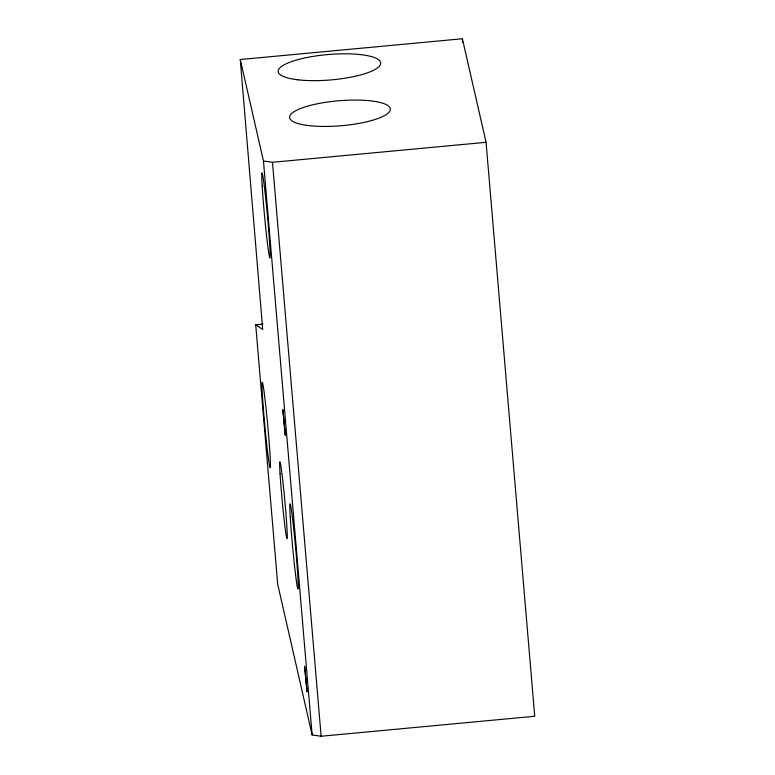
<?xml version="1.0" encoding="UTF-8"?>
<svg xmlns="http://www.w3.org/2000/svg" width="775" height="775" viewBox="0 0 775 775"><rect width="100%" height="100%" fill="white"/><g stroke="black" fill="none" stroke-linecap="round" stroke-linejoin="round"><path stroke-width="1.16" d="M255.702 324.783L262.706 329.433L240.269 59.53L462.394 38.75L486.061 142.309L534.731 716.265L321.131 736.25L312.131 734.952L277.712 584.321L255.702 324.783L262.909 324.105M240.269 59.53L263.461 160.997L272.471 162.295L486.061 142.309M272.471 162.295L321.131 736.25M263.461 160.997L312.131 734.952M462.394 38.75L462.52 42.228M282.875 409.82L285.287 435.269L282.875 409.82M304.623 666.316L307.045 691.775L304.623 666.316M306.416 125.288A50.578 12.545 -4.8 0 0 389.341 111.881A50.578 12.545 -4.8 0 0 324.25 102.532A50.578 12.545 -4.8 0 0 306.416 125.288M297.881 79.806A51.431 12.758 -4.8 0 0 380.215 64.964A51.431 12.758 -4.8 0 0 310.291 56.866A51.431 12.758 -4.8 0 0 297.881 79.806M280.056 473.757A38.576 1.308 84.7 0 0 286.653 537.763A38.576 1.308 84.7 0 0 283.786 490.062A38.576 1.308 84.7 0 0 280.056 473.757M262.444 395.57A42.858 1.453 84.7 0 0 269.778 466.686A42.858 1.453 84.7 0 0 266.59 413.685A42.858 1.453 84.7 0 0 262.444 395.57M290.238 516.906A42.858 1.453 84.7 0 0 297.571 588.022A42.858 1.453 84.7 0 0 294.374 535.021A42.858 1.453 84.7 0 0 290.238 516.906M262.173 185.942A42.858 1.453 84.7 0 0 269.506 257.058A42.858 1.453 84.7 0 0 266.309 204.057A42.858 1.453 84.7 0 0 262.173 185.942"/></g></svg>
